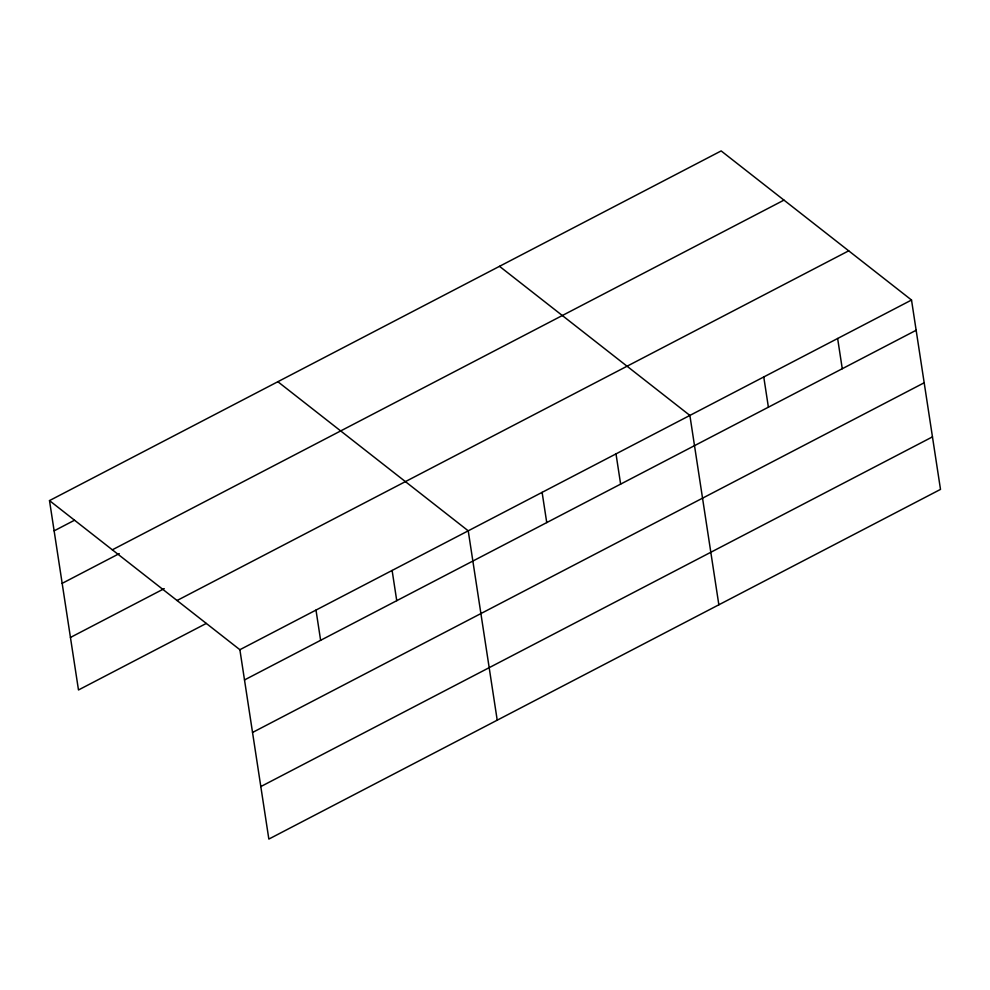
<?xml version="1.0" encoding="UTF-8"?>
<svg xmlns="http://www.w3.org/2000/svg" width="990" height="990" viewBox="0 0 990 990"><rect width="100%" height="100%" fill="white"/><g stroke="black" fill="none" stroke-linecap="round" stroke-linejoin="round"><path stroke-width="1.49" d="M49.5 500.606L721.153 150.925L911.518 300.032L940.5 489.394L268.847 839.074L239.877 649.712L49.5 500.606L78.482 689.968L206.254 623.452M54.128 530.85L74.51 520.233M112.328 549.821L783.969 200.129M62.16 583.357L119.258 553.633M70.439 637.461L164.229 588.629M177.049 600.509L848.702 250.829M239.877 649.712L911.518 300.032M244.505 679.944L916.146 330.264M252.537 732.464L924.19 382.771M260.815 786.567L932.469 436.875M499.505 266.322L689.882 415.429L718.851 604.791M277.856 381.719L468.233 530.826L497.215 720.176M837.639 338.493L842.267 368.726M763.76 376.955L768.389 407.187M616.003 453.89L620.631 484.122M542.112 492.352L546.74 522.584M392.114 570.45L396.743 600.683M315.996 610.087L320.624 640.32"/></g></svg>
